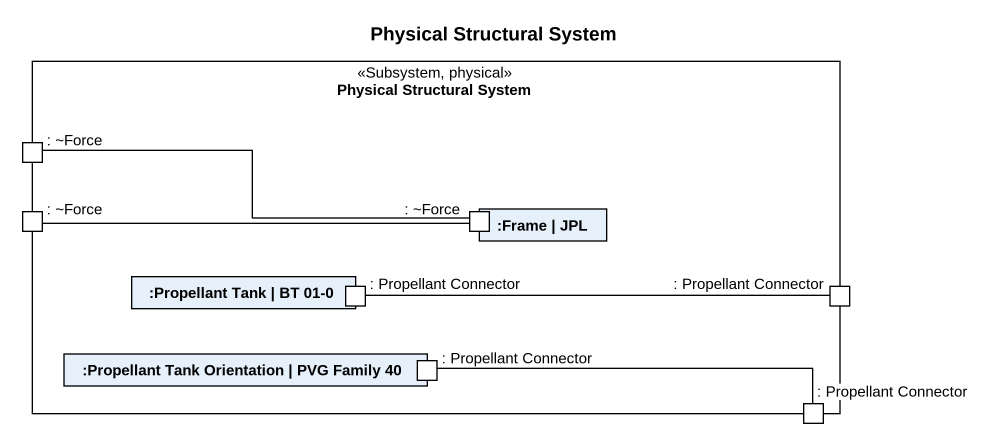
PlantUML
@startuml
title Physical Structural System
rectangle "Physical Structural System" as Physical_Structural_System <<Subsystem, physical>> {
  port ": ~Force" as Force
  rectangle ":Frame | JPL" as Frame_JPL {
    port ": ~Force" as Force_3
  }
  port ": ~Force" as Force_2
  rectangle ":Propellant Tank | BT 01-0" as Propellant_Tank_BT_01_0 {
    port ": Propellant Connector" as Propellant_Connector
  }
  port ": Propellant Connector" as Propellant_Connector_2
  rectangle ":Propellant Tank Orientation | PVG Family 40" as Propellant_Tank_Orientation {
    port ": Propellant Connector" as Propellant_Connector_3
  }
  port ": Propellant Connector" as Propellant_Connector_4
}
Force_3 -left- Force
Force_3 -left- Force_2
Propellant_Connector_2 -left- Propellant_Connector
Propellant_Connector_4 -left- Propellant_Connector_3
@enduml
